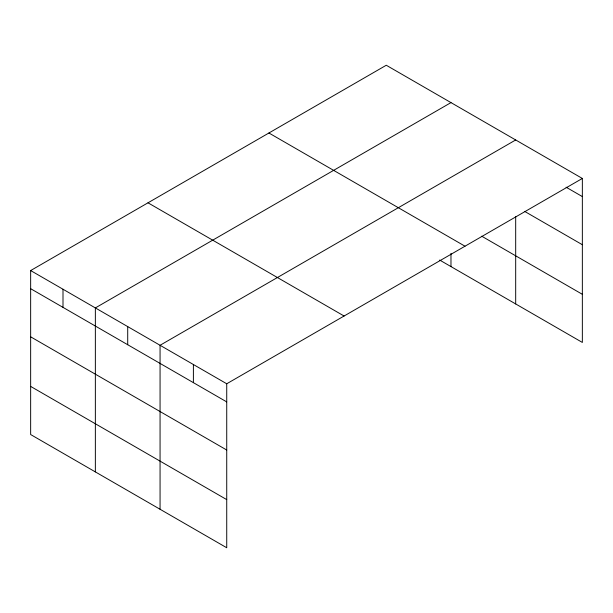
<?xml version="1.0" encoding="UTF-8"?>
<svg xmlns="http://www.w3.org/2000/svg" width="613" height="613" viewBox="0 0 613 613"><rect width="100%" height="100%" fill="white"/><g stroke="black" fill="none" stroke-linecap="round" stroke-linejoin="round"><path stroke-width="0.92" d="M582.35 178.452L386.267 65.246L30.65 270.563L30.65 434.548L226.733 547.754L226.733 383.769L582.35 178.452L582.35 342.437L439.651 260.05M450.976 102.609L95.36 307.918L95.36 471.903M515.686 139.963L160.062 345.28L160.062 509.265M566.09 187.195L582.35 196.581M524.628 211.385L582.35 244.717M481.711 236.204L582.35 294.309M268.915 132.998L464.999 246.204M148.001 202.811L344.085 316.017M30.65 270.563L226.733 383.769M30.65 288.692L226.733 401.898M30.65 336.821L226.733 450.026M30.65 386.412L226.733 499.618M515.686 216.718L515.686 303.948M450.976 253.376L450.976 266.594M193.394 364.52L193.394 382.65M127.711 326.599L127.711 344.728M63.001 289.244L63.001 307.374"/></g></svg>
